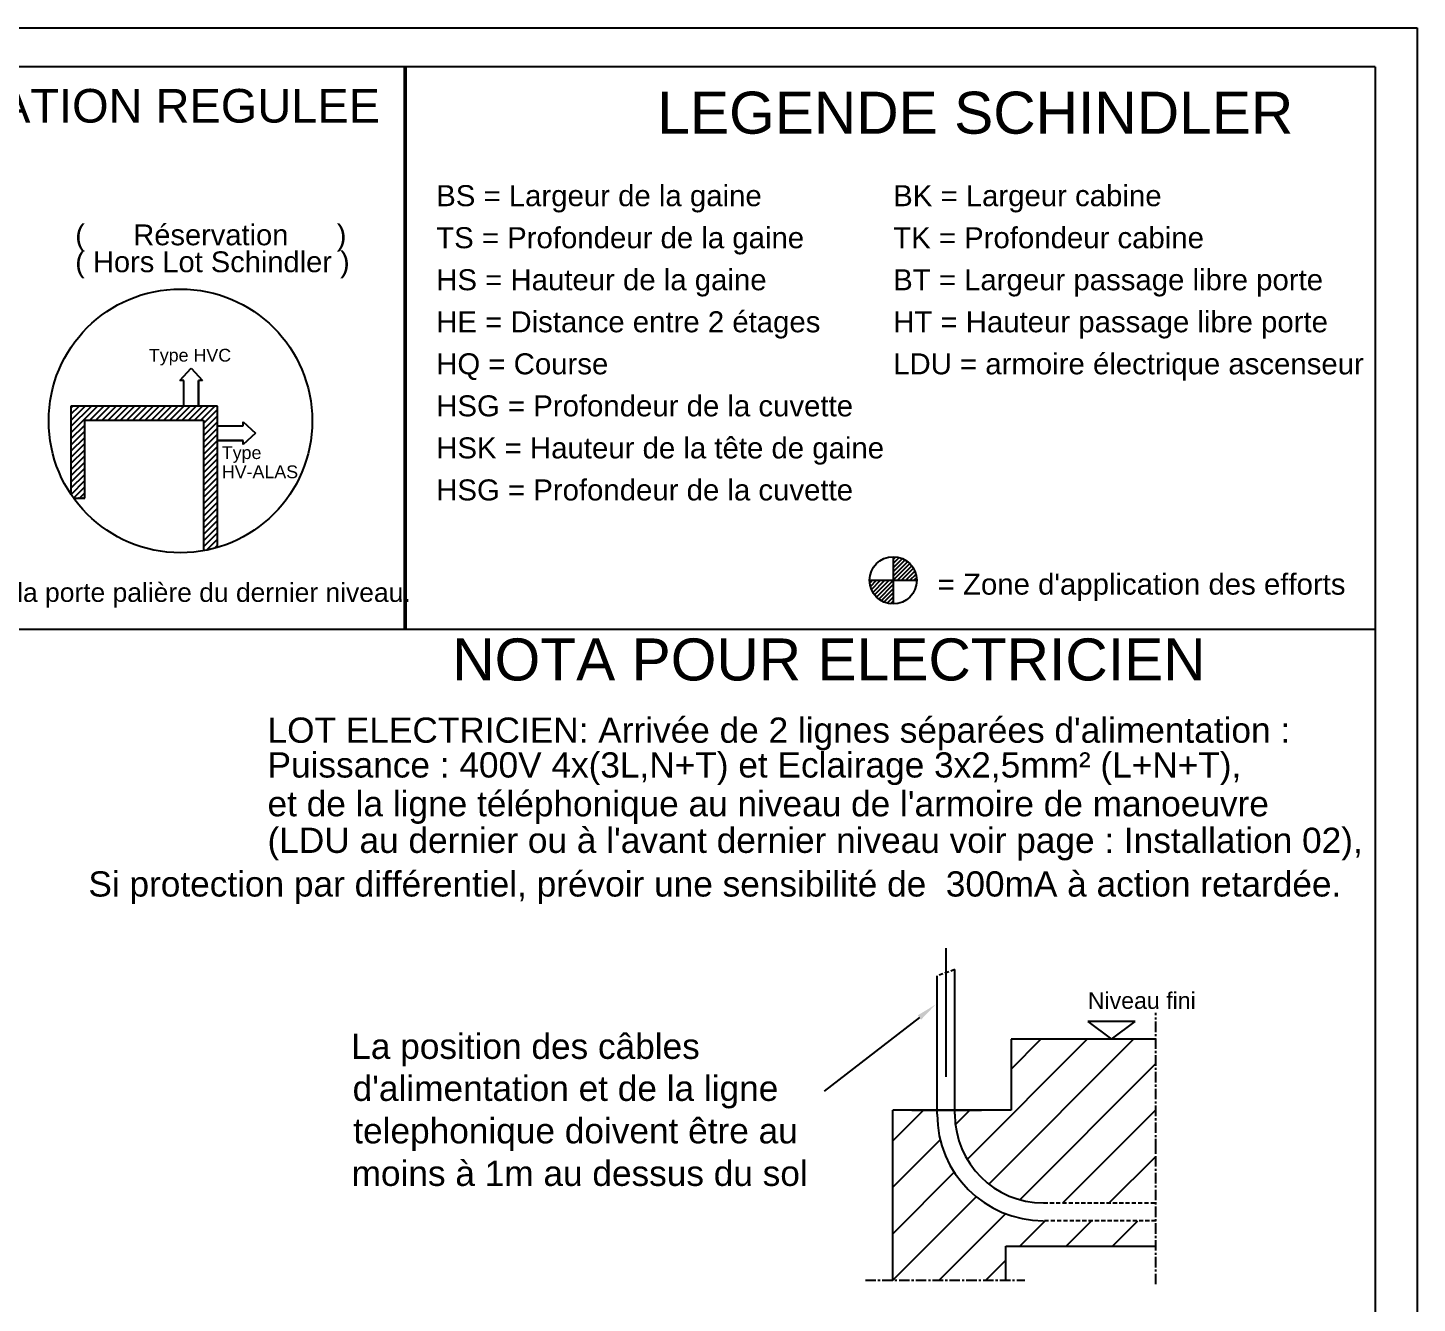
# Paper-space layout 'ldTemplatePARS001R3OrderA3BWPP03 (2)' of a CAD drawing. Header units: millimetres. Extents: x 302 to 722, y -383 to -86.
# Drawn here: x 556.7 to 722, y -237.7 to -86 of the extents above; entities that cross this region are included whole.
import ezdxf

# ---------------------------------------------------------------- set-up
doc = ezdxf.new("R2010")
doc.units = ezdxf.units.MM
for name, pattern in [('DASHED', [0.75, 0.5, -0.25]), ('DOT_CENTER', [2, 1.25, -0.25, 0.25, -0.25]), ('PHANTOM', [2.5, 1.25, -0.25, 0.25, -0.25, 0.25, -0.25])]:
    doc.linetypes.add(name, pattern=pattern)
doc.layers.add('AM_0', color=7, linetype='Continuous', lineweight=50)
doc.layers.add('LDShaft-AM_0', color=7, linetype='Continuous', lineweight=50)
for name, color, linetype in [('CDO_ALL_DWG_FRAME', 7, 'Continuous'), ('DXF', 7, 'Continuous'), ('DXF_FETT', 7, 'Continuous')]:
    doc.layers.add(name, color=color, linetype=linetype)
doc.styles.add('LD', font='ARIALUNI.TTF')
doc.styles.get("Standard").update_dxf_attribs({"font": 'ARIALUNI.TTF'})

# ---------------------------------------------------------------- blocks, each defined once
blk = doc.blocks.new('U4')
at = {"layer": 'CDO_ALL_DWG_FRAME', "color": 0}
for s, p in [('La position des câbles', (49603.89, 11192.34)), ("d'alimentation et de la ligne", (49604.05, 11187.34)), ('telephonique doivent être au', (49604.13, 11182.29)), ('moins à 1m au dessus du sol', (49603.93, 11177.23))]:
    blk.add_text(s, height=3, dxfattribs=at).set_placement(p)
blk = doc.blocks.new('FORCE')
at = {"color": 7, "style": 'LD'}
blk.add_text("= Zone d'application des efforts", height=2.5, dxfattribs=at).set_placement((49899.32, 11168.99))

psp = doc.layouts.new('ldTemplatePARS001R3OrderA3BWPP03 (2)')

# ---------------------------------------------------------------- linework, layer by layer
for p, q in [((574.759, -127.953), (576.121, -126.478)), ((576.121, -126.478), (577.483, -127.954)), ((575.255, -127.953), (574.759, -127.953)), ((575.255, -127.953), (574.759, -127.953)), ((575.255, -127.953), (574.759, -127.953)), ((575.255, -131.007), (575.255, -127.953)), ((575.255, -131.007), (575.255, -127.953)), ((575.255, -131.007), (575.255, -127.953)), ((576.986, -131.008), (576.986, -127.954)), ((577.483, -127.954), (576.986, -127.954)), ((577.483, -127.954), (576.986, -127.954)), ((576.986, -127.954), (576.986, -131.008)), ((563.145, -131.007), (561.817, -131.007)), ((561.817, -131.007), (561.817, -141.486)), ((561.817, -134.174), (564.985, -131.007)), ((561.817, -133.441), (564.251, -131.007)), ((561.817, -132.707), (563.518, -131.007)), ((561.817, -131.974), (562.784, -131.007)), ((561.817, -131.24), (562.05, -131.007)), ((563.477, -131.007), (563.145, -131.007)), ((577.587, -131.007), (563.477, -131.007)), ((564.058, -132.667), (565.718, -131.007)), ((564.792, -132.667), (566.452, -131.007)), ((565.526, -132.667), (567.186, -131.007)), ((566.259, -132.667), (567.919, -131.007)), ((566.993, -132.667), (568.653, -131.007)), ((567.726, -132.667), (569.386, -131.007)), ((568.46, -132.667), (570.12, -131.007)), ((569.194, -132.667), (570.854, -131.007)), ((569.927, -132.667), (571.587, -131.007)), ((570.661, -132.667), (572.321, -131.007)), ((571.394, -132.667), (573.054, -131.007)), ((572.128, -132.667), (573.788, -131.007)), ((572.862, -132.667), (574.521, -131.007)), ((573.595, -132.667), (575.255, -131.007)), ((574.329, -132.667), (575.989, -131.007)), ((575.062, -132.667), (576.722, -131.007)), ((575.796, -132.667), (577.456, -131.007)), ((576.529, -132.667), (578.189, -131.007)), ((577.263, -132.667), (578.923, -131.007)), ((579.247, -131.007), (577.587, -131.007)), ((577.587, -133.077), (579.247, -131.417)), ((577.587, -133.811), (579.247, -132.151)), ((579.247, -147.806), (579.247, -131.007)), ((561.817, -134.908), (563.477, -133.248)), ((563.477, -141.963), (563.477, -132.667)), ((563.477, -132.667), (577.587, -132.667)), ((577.587, -132.667), (577.587, -148.195)), ((577.587, -134.544), (579.247, -132.884)), ((577.587, -135.278), (579.247, -133.618)), ((579.247, -133.354), (582.301, -133.354)), ((579.247, -133.354), (582.301, -133.354)), ((579.247, -133.354), (582.301, -133.354)), ((582.301, -132.857), (583.776, -134.219)), ((582.301, -133.354), (582.301, -132.857)), ((561.817, -135.642), (563.477, -133.982)), ((561.817, -136.375), (563.477, -134.715)), ((561.817, -137.109), (563.477, -135.449)), ((577.587, -136.011), (579.247, -134.351)), ((577.587, -136.745), (579.247, -135.085)), ((582.3, -135.085), (579.247, -135.085)), ((579.247, -135.085), (582.3, -135.085)), ((583.776, -134.219), (582.3, -135.581)), ((582.3, -135.581), (582.3, -135.085)), ((561.817, -137.842), (563.477, -136.182)), ((561.817, -138.576), (563.477, -136.916)), ((577.587, -137.478), (579.247, -135.819)), ((577.587, -138.212), (579.247, -136.552)), ((561.817, -139.31), (563.477, -137.65)), ((561.817, -140.043), (563.477, -138.383)), ((577.587, -138.946), (579.247, -137.286)), ((577.587, -139.679), (579.247, -138.019)), ((577.587, -140.413), (579.247, -138.753)), ((561.817, -140.777), (563.477, -139.117)), ((561.827, -141.501), (563.477, -139.85)), ((577.587, -141.146), (579.247, -139.487)), ((577.587, -141.88), (579.247, -140.22)), ((562.128, -141.933), (563.477, -140.584)), ((562.149, -141.963), (563.145, -141.963)), ((562.693, -141.963), (562.685, -141.963)), ((562.832, -141.963), (563.477, -141.318)), ((563.145, -141.963), (563.477, -141.963)), ((563.191, -141.963), (563.183, -141.963)), ((563.27, -141.963), (563.191, -141.963)), ((577.587, -142.614), (579.247, -140.954)), ((577.587, -143.347), (579.247, -141.687)), ((577.587, -144.081), (579.247, -142.421)), ((577.587, -144.814), (579.247, -143.154)), ((577.587, -145.548), (579.247, -143.888)), ((577.587, -146.282), (579.247, -144.622)), ((577.587, -147.015), (579.247, -145.355)), ((577.587, -147.749), (579.247, -146.089)), ((577.941, -148.128), (579.247, -146.822)), ((578.899, -147.903), (579.247, -147.556))]:
    psp.add_line(p, q)
at = {"color": 7}
for p, q in [((657.659, -153.711), (661.636, -149.734)), ((659.647, -148.91), (659.647, -154.535)), ((659.647, -149.237), (659.957, -148.927)), ((659.647, -149.734), (660.375, -149.006)), ((659.647, -150.231), (660.745, -149.133)), ((659.647, -150.728), (661.076, -149.3)), ((659.647, -151.225), (661.372, -149.501)), ((660.145, -151.723), (661.869, -149.998)), ((660.642, -151.723), (662.07, -150.294)), ((656.835, -151.723), (662.46, -151.723)), ((656.852, -152.032), (657.162, -151.723)), ((656.931, -152.451), (657.659, -151.723)), ((657.058, -152.82), (658.156, -151.723)), ((657.225, -153.151), (658.653, -151.723)), ((657.426, -153.447), (659.15, -151.723)), ((661.139, -151.723), (662.237, -150.625)), ((661.636, -151.723), (662.364, -150.995)), ((662.133, -151.723), (662.443, -151.413)), ((657.923, -153.944), (659.647, -152.22)), ((658.219, -154.145), (659.647, -152.717)), ((658.55, -154.312), (659.647, -153.214)), ((658.92, -154.439), (659.647, -153.711)), ((659.338, -154.518), (659.647, -154.209)), ((717.003, -157.575), (469.786, -157.575)), ((717.003, -157.575), (717.003, -295.158)), ((665.933, -210.784), (665.933, -195.491)), ((662.774, -203.72), (651.445, -212.49)), ((677.183, -206.308), (673.668, -206.308))]:
    psp.add_line(p, q, dxfattribs=at)
at = {"color": 7, "linetype": 'DASHED'}
for p, q in [((666.988, -198.031), (664.879, -198.773)), ((677.535, -225.785), (690.898, -225.785)), ((690.898, -227.894), (677.535, -227.894))]:
    psp.add_line(p, q, dxfattribs=at)
at = {"color": 7, "linetype": 'Continuous'}
for p, q in [((666.988, -215.238), (666.988, -198.031)), ((664.879, -215.238), (664.879, -198.773)), ((688.432, -204.199), (682.807, -204.199)), ((682.807, -204.199), (685.62, -206.308)), ((685.62, -206.308), (688.432, -204.199)), ((668.45, -220.595), (682.737, -206.308)), ((671.03, -223.54), (688.262, -206.308)), ((673.668, -206.308), (673.668, -214.746)), ((673.668, -209.853), (677.212, -206.308)), ((690.898, -206.308), (677.183, -206.308)), ((674.699, -225.396), (690.898, -209.197)), ((659.605, -218.39), (663.25, -214.746)), ((659.605, -234.965), (659.605, -214.746)), ((673.668, -214.746), (659.605, -214.746)), ((661.855, -214.746), (670.152, -214.746)), ((667.059, -216.461), (668.775, -214.746)), ((679.835, -225.785), (690.898, -214.722)), ((690.885, -217.785), (690.898, -217.772)), ((659.605, -223.915), (665.248, -218.273)), ((685.36, -225.785), (690.898, -220.247)), ((659.605, -229.44), (666.918, -222.127)), ((659.605, -234.965), (669.53, -225.041)), ((665.13, -234.965), (673.03, -227.065)), ((674.703, -230.918), (677.726, -227.894)), ((680.228, -230.918), (683.251, -227.894)), ((685.752, -230.918), (688.776, -227.894)), ((673.037, -230.918), (690.898, -230.918)), ((673.037, -234.965), (673.037, -230.918)), ((670.655, -234.965), (673.037, -232.583))]:
    psp.add_line(p, q, dxfattribs=at)
at = {"color": 7, "linetype": 'DOT_CENTER'}
for p, q in [((690.898, -235.456), (690.898, -203.153)), ((656.341, -234.965), (675.327, -234.965))]:
    psp.add_line(p, q, dxfattribs=at)
at = {"color": 7, "linetype": 'PHANTOM'}
psp.add_line((690.898, -219.894), (690.898, -217.785), dxfattribs=at)
psp.add_circle((574.843, -132.756), 15.681)
at = {"color": 7}
psp.add_circle((659.647, -151.723), 2.812, dxfattribs=at)
at = {"color": 7, "linetype": 'Continuous'}
for radius in [12.656, 10.547]:
    psp.add_arc((677.535, -215.238), radius, 180, 270, dxfattribs=at)
at = {"color": 7}
psp.add_solid([(662.571, -203.467), (662.976, -203.973), (664.695, -202.182)], dxfattribs=at)
at = {"layer": 'AM_0'}
psp.add_line((601.575, -90.65), (601.575, -157.575), dxfattribs=at)
at = {"layer": 'DXF'}
for p, q in [((302, -86), (722, -86)), ((722, -86), (722, -383))]:
    psp.add_line(p, q, dxfattribs=at)
at = {"layer": 'DXF_FETT'}
for q in [(311.65, -90.65), (717.004, -377.892)]:
    psp.add_line((717, -90.65), q, dxfattribs=at)

# ---------------------------------------------------------------- block references
at = {"layer": 'LDShaft-AM_0'}
for name, p in [('FORCE', (-49234.372, -11322.416)), ('U4', (-49008.722, -11400.987))]:
    psp.add_blockref(name, p, dxfattribs=at)

# ---------------------------------------------------------------- texts
at = {"color": 7}
psp.add_text('LEGENDE SCHINDLER', height=5, dxfattribs=at).set_placement((631.578, -98.597))
at = {"color": 7, "style": 'LD'}
for s, height, p in [('BS = Largeur de la gaine', 2.5, (605.275, -107.22)), ('BK = Largeur cabine', 2.5, (659.647, -107.22)), ('TS = Profondeur de la gaine', 2.5, (605.275, -112.22)), ('TK = Profondeur cabine', 2.5, (659.647, -112.22)), ('HS = Hauteur de la gaine', 2.5, (605.275, -117.22)), ('BT = Largeur passage libre porte', 2.5, (659.647, -117.22)), ('HE = Distance entre 2 étages', 2.5, (605.275, -122.22)), ('HT = Hauteur passage libre porte', 2.5, (659.647, -122.22)), ('HQ = Course', 2.5, (605.275, -127.22)), ('LDU = armoire électrique ascenseur ', 2.5, (659.647, -127.22)), ('HSG = Profondeur de la cuvette', 2.5, (605.275, -132.22)), ('HSK = Hauteur de la tête de gaine', 2.5, (605.275, -137.22)), ('HSG = Profondeur de la cuvette', 2.5, (605.275, -142.22)), ('NOTA POUR ELECTRICIEN', 5, (607.181, -163.636)), ("LOT ELECTRICIEN: Arrivée de 2 lignes séparées d'alimentation :", 3, (585.205, -171.043)), ('Puissance : 400V 4x(3L,N+T) et Eclairage 3x2,5mm² (L+N+T),', 3, (585.205, -175.18)), ("et de la ligne téléphonique au niveau de l'armoire de manoeuvre ", 3, (585.205, -179.793)), ("(LDU au dernier ou à l'avant dernier niveau voir page : Installation 02), ", 3, (585.205, -184.145)), ('Si protection par différentiel, prévoir une sensibilité de  300mA à action retardée.', 3, (563.887, -189.337))]:
    psp.add_text(s, height=height, dxfattribs=at).set_placement(p)
at = {"style": 'LD'}
for s, height, p in [('          (      Réservation      )', 2.475, (552.714, -111.869)), ('          ( Hors Lot Schindler )', 2.475, (552.714, -115.07)), ('Type HVC', 1.5188, (571.086, -125.706)), ('Type ', 1.5188, (579.763, -137.295)), ('HV-ALAS', 1.5188, (579.763, -139.575)), ("A Positionner sur le côté opposé de l'entrainement et de la porte palière du dernier niveau.", 2.25, (476.54, -154.285))]:
    psp.add_text(s, height=height, dxfattribs=at).set_placement(p)
at = {"color": 7, "linetype": 'Continuous'}
psp.add_text('Niveau fini', height=1.96875, dxfattribs=at).set_placement((682.807, -202.695))
at = {"layer": 'AM_0'}
psp.add_text('NOTA uniquement pour VENTILATION REGULEE', height=4, dxfattribs=at).set_placement((473.135, -97.276))

doc.saveas('drawing.dxf')
